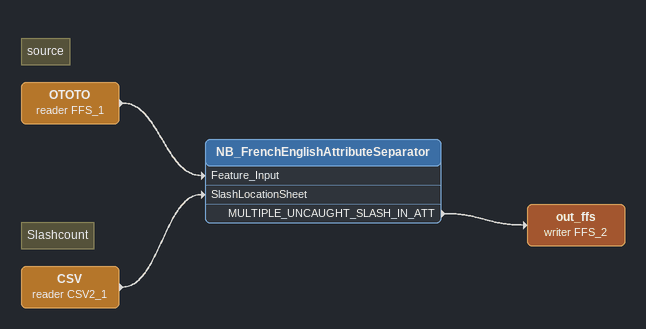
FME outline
Note: source
OTOTO (reader FFS_1)
    -> NB_FrenchEnglishAttributeSeparator [Feature_Input]
Note: Slashcount
CSV (reader CSV2_1)
    -> NB_FrenchEnglishAttributeSeparator [SlashLocationSheet]
NB_FrenchEnglishAttributeSeparator
    MULTIPLE_UNCAUGHT_SLASH_IN_ATT -> out_ffs (writer FFS_2)
out_ffs (writer FFS_2)
